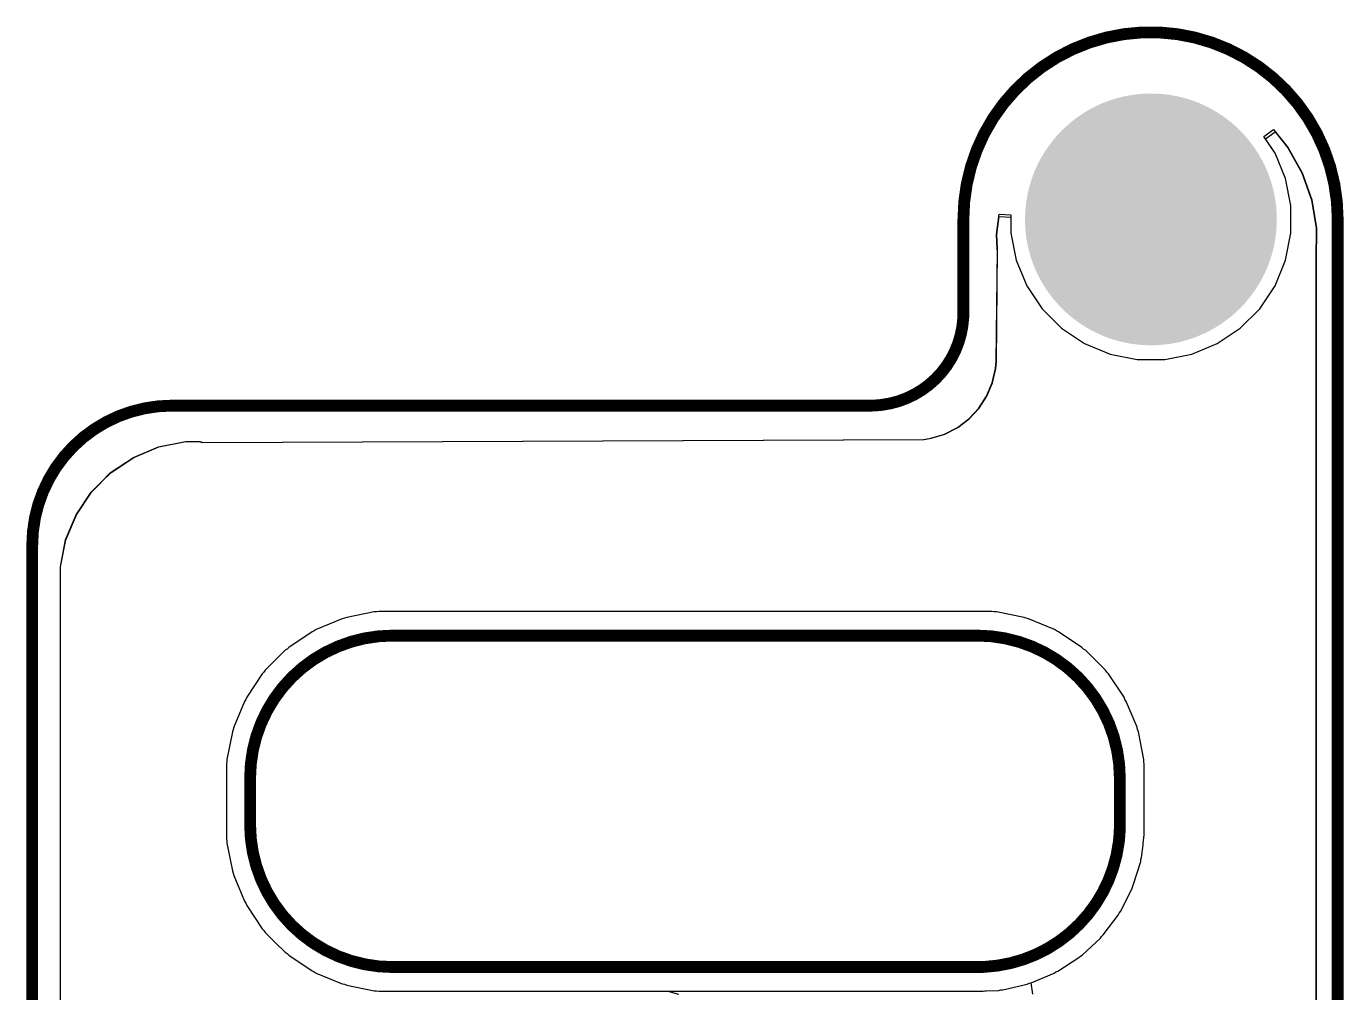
# Model space of a CAD drawing. Header units: millimetres. Extents: x -2.1 to 12.6, y -6.1 to 14.1.
# Drawn here: x -1.58 to 12.57, y 3.7 to 14.07 of the extents above; entities that cross this region are included whole.
import ezdxf

# ---------------------------------------------------------------- set-up
doc = ezdxf.new("R2010")
doc.units = ezdxf.units.MM
for name, color, linetype in [('BottomLayer', 5, 'Continuous'), ('BottomSolder', 6, 'Continuous'), ('Mechanical2', 216, 'Continuous'), ('MultiLayer', 9, 'Continuous'), ('PadHoleLayer', 156, 'Continuous'), ('TopLayer', 1, 'Continuous'), ('TopSolder', 216, 'Continuous')]:
    doc.layers.add(name, color=color, linetype=linetype)

msp = doc.modelspace()

# ---------------------------------------------------------------- hatches: boundary and pattern name
at = {"layer": 'BottomLayer'}
h = msp.add_hatch(color=5, dxfattribs=at)
edge = h.paths.add_edge_path()
edge.add_arc((10.5, 12), 1.25, 0, 360)
at = {"layer": 'BottomSolder'}
h = msp.add_hatch(color=6, dxfattribs=at)
edge = h.paths.add_edge_path()
edge.add_arc((10.5, 12), 1.352, 0, 360)
at = {"layer": 'MultiLayer'}
h = msp.add_hatch(color=9, dxfattribs=at)
edge = h.paths.add_edge_path()
edge.add_arc((10.5, 12), 1.25, 0, 360)
at = {"layer": 'PadHoleLayer'}
h = msp.add_hatch(color=156, dxfattribs=at)
edge = h.paths.add_edge_path()
edge.add_arc((10.5, 12), 1, 0, 360)
at = {"layer": 'TopLayer'}
h = msp.add_hatch(color=1, dxfattribs=at)
edge = h.paths.add_edge_path()
edge.add_arc((10.5, 12), 1.25, 0, 360)
at = {"layer": 'TopSolder'}
h = msp.add_hatch(color=216, dxfattribs=at)
edge = h.paths.add_edge_path()
edge.add_arc((10.5, 12), 1.352, 0, 360)

# ---------------------------------------------------------------- linework, layer by layer
at = {"layer": 'BottomLayer'}
for p, q in [((11.731, 12.865), (11.833, 12.94)), ((11.833, 12.94), (11.972, 12.768)), ((11.833, 12.712), (11.731, 12.865)), ((11.972, 12.768), (12.121, 12.499)), ((11.946, 12.439), (11.833, 12.712)), ((12.121, 12.499), (12.223, 12.21)), ((12.004, 12.148), (11.946, 12.439)), ((12.223, 12.21), (12.275, 11.907)), ((8.842, 11.839), (8.869, 12.058)), ((8.869, 12.058), (8.996, 12.05)), ((8.996, 12.05), (8.996, 11.852)), ((12.004, 11.852), (12.004, 12.148)), ((12.275, 11.907), (12.275, 11.788)), ((8.848, 11.687), (8.842, 11.839)), ((8.996, 11.852), (9.054, 11.561)), ((11.946, 11.561), (12.004, 11.852)), ((12.275, 11.788), (12.271, 11.676)), ((8.837, 10.474), (8.851, 11.673)), ((8.849, 11.683), (8.848, 11.687)), ((8.849, 11.679), (8.849, 11.683)), ((8.85, 11.675), (8.849, 11.679)), ((8.851, 11.673), (8.85, 11.675)), ((12.271, 11.676), (12.27, 11.661)), ((12.27, 11.661), (12.27, 11.66)), ((12.27, 11.66), (12.27, 11.66)), ((12.27, 11.66), (12.27, 11.536)), ((9.054, 11.561), (9.167, 11.288)), ((11.833, 11.288), (11.946, 11.561)), ((12.27, 11.536), (12.27, 1.779)), ((9.167, 11.288), (9.332, 11.041)), ((11.668, 11.041), (11.833, 11.288)), ((9.332, 11.041), (9.541, 10.832)), ((11.459, 10.832), (11.668, 11.041)), ((9.541, 10.832), (9.788, 10.667)), ((11.213, 10.667), (11.459, 10.832)), ((9.788, 10.667), (10.061, 10.554)), ((10.939, 10.554), (11.213, 10.667)), ((8.83, 10.397), (8.837, 10.474)), ((8.837, 10.474), (8.837, 10.474)), ((10.061, 10.554), (10.352, 10.496)), ((10.352, 10.496), (10.648, 10.496)), ((10.648, 10.496), (10.939, 10.554)), ((8.795, 10.246), (8.83, 10.397)), ((8.735, 10.103), (8.795, 10.246)), ((8.651, 9.973), (8.735, 10.103)), ((8.545, 9.859), (8.651, 9.973)), ((8.284, 9.695), (8.422, 9.766)), ((8.422, 9.766), (8.545, 9.859)), ((0.308, 9.605), (8.059, 9.636)), ((8.059, 9.636), (8.136, 9.649)), ((8.136, 9.649), (8.284, 9.695)), ((-0.428, 9.443), (-0.157, 9.556)), ((-0.157, 9.556), (0.131, 9.613)), ((0.131, 9.613), (0.278, 9.613)), ((0.278, 9.613), (0.282, 9.613)), ((0.282, 9.613), (0.29, 9.612)), ((0.29, 9.612), (0.298, 9.61)), ((0.298, 9.61), (0.305, 9.607)), ((0.305, 9.607), (0.308, 9.605)), ((0.308, 9.605), (0.308, 9.605)), ((-0.672, 9.28), (-0.428, 9.443)), ((-0.775, 9.177), (-0.672, 9.28)), ((-1.043, 8.828), (-0.88, 9.072)), ((-0.88, 9.072), (-0.776, 9.176)), ((-0.776, 9.176), (-0.775, 9.177)), ((-1.155, 8.557), (-1.043, 8.828)), ((-1.212, 8.269), (-1.155, 8.557)), ((-1.212, 8.122), (-1.212, 8.269)), ((-1.212, 1.455), (-1.212, 8.122)), ((2.159, 7.784), (1.863, 7.725)), ((2.184, 7.784), (2.159, 7.784)), ((2.209, 7.789), (2.184, 7.784)), ((2.36, 7.789), (2.209, 7.789)), ((8.64, 7.789), (2.36, 7.789)), ((2.36, 7.789), (2.36, 7.789)), ((8.791, 7.789), (8.64, 7.789)), ((8.816, 7.784), (8.791, 7.789)), ((8.841, 7.784), (8.816, 7.784)), ((9.137, 7.725), (8.841, 7.784)), ((1.815, 7.711), (1.536, 7.595)), ((1.84, 7.716), (1.815, 7.711)), ((1.863, 7.725), (1.84, 7.716)), ((9.161, 7.716), (9.137, 7.725)), ((9.186, 7.711), (9.161, 7.716)), ((9.464, 7.595), (9.186, 7.711)), ((1.492, 7.571), (1.241, 7.404)), ((1.515, 7.581), (1.492, 7.571)), ((1.536, 7.595), (1.515, 7.581)), ((9.485, 7.581), (9.464, 7.595)), ((9.509, 7.571), (9.485, 7.581)), ((9.759, 7.404), (9.509, 7.571)), ((1.202, 7.372), (1.095, 7.265)), ((1.223, 7.386), (1.202, 7.372)), ((1.241, 7.404), (1.223, 7.386)), ((9.777, 7.386), (9.759, 7.404)), ((9.799, 7.372), (9.777, 7.386)), ((9.905, 7.265), (9.799, 7.372)), ((1.095, 7.265), (0.989, 7.159)), ((1.095, 7.265), (1.095, 7.265)), ((1.095, 7.265), (1.095, 7.265)), ((10.012, 7.159), (9.905, 7.265)), ((9.905, 7.265), (9.905, 7.265)), ((9.905, 7.265), (9.905, 7.265)), ((0.956, 7.119), (0.789, 6.869)), ((0.974, 7.137), (0.956, 7.119)), ((0.989, 7.159), (0.974, 7.137)), ((10.026, 7.137), (10.012, 7.159)), ((10.044, 7.119), (10.026, 7.137)), ((10.211, 6.869), (10.044, 7.119)), ((0.765, 6.824), (0.65, 6.546)), ((0.779, 6.845), (0.765, 6.824)), ((0.789, 6.869), (0.779, 6.845)), ((10.221, 6.845), (10.211, 6.869)), ((10.235, 6.824), (10.221, 6.845)), ((10.351, 6.546), (10.235, 6.824)), ((0.645, 6.521), (0.635, 6.497)), ((0.65, 6.546), (0.645, 6.521)), ((10.356, 6.521), (10.351, 6.546)), ((10.365, 6.497), (10.356, 6.521)), ((0.635, 6.497), (0.576, 6.201)), ((10.424, 6.201), (10.365, 6.497)), ((0.576, 6.176), (0.571, 6.151)), ((0.571, 6.151), (0.571, 6)), ((0.576, 6.201), (0.576, 6.176)), ((10.424, 6.176), (10.424, 6.201)), ((10.429, 6.151), (10.424, 6.176)), ((10.429, 6), (10.429, 6.151)), ((0.571, 6), (0.571, 5.5)), ((10.429, 5.5), (10.429, 6)), ((10.429, 6), (10.429, 6)), ((0.571, 5.5), (0.571, 5.349)), ((10.424, 5.362), (10.426, 5.388)), ((10.425, 5.391), (10.426, 5.393)), ((10.426, 5.388), (10.425, 5.391)), ((10.426, 5.393), (10.427, 5.406)), ((10.427, 5.42), (10.428, 5.44)), ((10.427, 5.418), (10.427, 5.42)), ((10.427, 5.416), (10.427, 5.418)), ((10.427, 5.406), (10.427, 5.416)), ((10.427, 5.406), (10.427, 5.406)), ((10.428, 5.465), (10.429, 5.467)), ((10.429, 5.463), (10.428, 5.465)), ((10.428, 5.443), (10.429, 5.463)), ((10.428, 5.441), (10.428, 5.443)), ((10.428, 5.44), (10.428, 5.441)), ((10.429, 5.49), (10.429, 5.5)), ((10.429, 5.488), (10.429, 5.49)), ((10.429, 5.487), (10.429, 5.488)), ((10.429, 5.467), (10.429, 5.487)), ((0.571, 5.349), (0.576, 5.324)), ((0.576, 5.324), (0.576, 5.299)), ((0.576, 5.299), (0.635, 5.003)), ((10.399, 5.148), (10.416, 5.281)), ((10.416, 5.282), (10.417, 5.295)), ((10.416, 5.281), (10.416, 5.282)), ((10.416, 5.281), (10.416, 5.281)), ((10.417, 5.297), (10.418, 5.299)), ((10.417, 5.295), (10.417, 5.297)), ((10.418, 5.299), (10.421, 5.326)), ((10.421, 5.33), (10.424, 5.357)), ((10.421, 5.328), (10.421, 5.33)), ((10.421, 5.326), (10.421, 5.328)), ((10.423, 5.359), (10.424, 5.362)), ((10.424, 5.357), (10.423, 5.359)), ((10.311, 4.848), (10.39, 5.104)), ((10.39, 5.104), (10.392, 5.127)), ((10.392, 5.127), (10.399, 5.148)), ((0.635, 5.003), (0.645, 4.98)), ((0.645, 4.98), (0.65, 4.955)), ((0.65, 4.955), (0.765, 4.676)), ((10.295, 4.806), (10.301, 4.828)), ((10.301, 4.828), (10.311, 4.848)), ((0.765, 4.676), (0.779, 4.655)), ((10.173, 4.568), (10.295, 4.806)), ((0.779, 4.655), (0.789, 4.632)), ((0.789, 4.632), (0.956, 4.381)), ((9.987, 4.316), (10.149, 4.529)), ((10.149, 4.529), (10.159, 4.55)), ((10.159, 4.55), (10.173, 4.568)), ((0.956, 4.381), (0.974, 4.363)), ((0.974, 4.363), (0.989, 4.342)), ((0.989, 4.342), (1.095, 4.235)), ((9.761, 4.099), (9.957, 4.282)), ((9.957, 4.282), (9.97, 4.3)), ((9.97, 4.3), (9.987, 4.316)), ((1.095, 4.235), (1.095, 4.235)), ((1.095, 4.235), (1.095, 4.235)), ((1.095, 4.235), (1.202, 4.129)), ((1.202, 4.129), (1.223, 4.114)), ((1.223, 4.114), (1.241, 4.096)), ((1.241, 4.096), (1.492, 3.929)), ((9.501, 3.926), (9.725, 4.072)), ((9.725, 4.072), (9.742, 4.088)), ((9.742, 4.088), (9.761, 4.099)), ((1.492, 3.929), (1.515, 3.919)), ((1.515, 3.919), (1.536, 3.905)), ((1.536, 3.905), (1.815, 3.79)), ((9.214, 3.8), (9.461, 3.905)), ((9.461, 3.905), (9.48, 3.918)), ((9.48, 3.918), (9.501, 3.926)), ((1.815, 3.79), (1.84, 3.785)), ((1.84, 3.785), (1.863, 3.775)), ((1.863, 3.775), (2.159, 3.716)), ((2.159, 3.716), (2.184, 3.716)), ((2.184, 3.716), (2.209, 3.711)), ((2.209, 3.711), (2.36, 3.711)), ((2.36, 3.711), (5.311, 3.711)), ((5.311, 3.711), (5.425, 3.679)), ((9.233, 3.679), (9.214, 3.8))]:
    msp.add_line(p, q, dxfattribs=at)
at = {"layer": 'Mechanical2', "const_width": 0.127}
for points in [[(9.491, 13.741, -0.267985), (11.501, 13.741)], [(8.486, 12, -0.267961), (9.491, 13.741)], [(11.501, 13.741, -0.267961), (12.506, 12)], [(8.486, 11, -0.012561), (8.485, 10.949)], [(8.485, 10.949, -0.364118), (7.609, 10.008)], [(-1.074, 9.561, -0.198901), (-0.014, 10)], [(7.539, 10.002, -0.012966), (7.486, 10)], [(7.609, 10.008, -0.017386), (7.539, 10.002)], [(-1.514, 8.5, -0.198901), (-1.074, 9.561)], [(1.274, 7.082, -0.198904), (2.356, 7.53)], [(8.636, 7.53, -0.198879), (9.718, 7.082)], [(0.826, 6, -0.198879), (1.274, 7.082)], [(9.718, 7.082, -0.198879), (10.166, 6)], [(1.274, 4.418, -0.198879), (0.826, 5.5)], [(10.166, 5.5, -0.012967), (10.164, 5.42)], [(10.155, 5.313, -0.36411), (8.714, 3.972)], [(10.164, 5.42, -0.017387), (10.155, 5.313)], [(2.356, 3.97, -0.198904), (1.274, 4.418)], [(8.714, 3.972, -0.012562), (8.636, 3.97)]]:
    msp.add_lwpolyline(points, format="xyb", dxfattribs=at)
at = {"layer": 'Mechanical2', "const_width": 0.0635}
for points in [[(9.46, 13.741, 1), (9.523, 13.741, 1)], [(9.46, 13.741, 1), (9.523, 13.741, 1)], [(11.47, 13.741, 1), (11.533, 13.741, 1)], [(11.47, 13.741, 1), (11.533, 13.741, 1)], [(8.455, 12, 1), (8.518, 12, 1)], [(8.455, 12, 1), (8.518, 12, 1)], [(12.475, 12, 1), (12.538, 12, 1)], [(12.475, 12, 1), (12.538, 12, 1)], [(8.455, 11, 1), (8.518, 11, 1)], [(8.455, 11, 1), (8.518, 11, 1)], [(8.453, 10.949, 1), (8.517, 10.949, 1)], [(8.453, 10.949, 1), (8.517, 10.949, 1)], [(-0.045, 10, 1), (0.018, 10, 1)], [(-0.045, 10, 1), (0.018, 10, 1)], [(7.455, 10, 1), (7.518, 10, 1)], [(7.455, 10, 1), (7.518, 10, 1)], [(7.507, 10.002, 1), (7.571, 10.002, 1)], [(7.507, 10.002, 1), (7.571, 10.002, 1)], [(7.577, 10.008, 1), (7.64, 10.008, 1)], [(7.577, 10.008, 1), (7.64, 10.008, 1)], [(-1.106, 9.561, 1), (-1.043, 9.561, 1)], [(-1.106, 9.561, 1), (-1.043, 9.561, 1)], [(-1.545, 8.5, 1), (-1.482, 8.5, 1)], [(-1.545, 8.5, 1), (-1.482, 8.5, 1)], [(2.325, 7.53, 1), (2.388, 7.53, 1)], [(2.325, 7.53, 1), (2.388, 7.53, 1)], [(8.605, 7.53, 1), (8.668, 7.53, 1)], [(8.605, 7.53, 1), (8.668, 7.53, 1)], [(1.243, 7.082, 1), (1.306, 7.082, 1)], [(1.243, 7.082, 1), (1.306, 7.082, 1)], [(9.686, 7.082, 1), (9.75, 7.082, 1)], [(9.686, 7.082, 1), (9.75, 7.082, 1)], [(0.795, 6, 1), (0.858, 6, 1)], [(0.795, 6, 1), (0.858, 6, 1)], [(10.135, 6, 1), (10.198, 6, 1)], [(10.135, 6, 1), (10.198, 6, 1)], [(0.795, 5.5, 1), (0.858, 5.5, 1)], [(0.795, 5.5, 1), (0.858, 5.5, 1)], [(10.135, 5.5, 1), (10.198, 5.5, 1)], [(10.135, 5.5, 1), (10.198, 5.5, 1)], [(10.123, 5.313, 1), (10.187, 5.313, 1)], [(10.123, 5.313, 1), (10.187, 5.313, 1)], [(10.132, 5.42, 1), (10.196, 5.42, 1)], [(10.132, 5.42, 1), (10.196, 5.42, 1)], [(1.243, 4.418, 1), (1.306, 4.418, 1)], [(1.243, 4.418, 1), (1.306, 4.418, 1)], [(2.325, 3.97, 1), (2.388, 3.97, 1)], [(2.325, 3.97, 1), (2.388, 3.97, 1)], [(8.605, 3.97, 1), (8.668, 3.97, 1)], [(8.605, 3.97, 1), (8.668, 3.97, 1)], [(8.683, 3.972, 1), (8.746, 3.972, 1)], [(8.683, 3.972, 1), (8.746, 3.972, 1)]]:
    msp.add_lwpolyline(points, format="xyb", close=True, dxfattribs=at)
at = {"layer": 'Mechanical2', "const_width": 0.127}
for points in [[(8.486, 11), (8.486, 12)], [(12.506, -1.275), (12.506, 12)], [(-0.014, 10), (7.486, 10)], [(-1.514, 1.503), (-1.514, 8.5)], [(2.356, 7.53), (8.636, 7.53)], [(0.826, 5.5), (0.826, 6)], [(10.166, 5.5), (10.166, 6)], [(2.356, 3.97), (8.636, 3.97)]]:
    msp.add_lwpolyline(points, dxfattribs=at)
at = {"layer": 'MultiLayer'}
for p, q in [((1.914, 7.471), (2.209, 7.53)), ((2.209, 7.53), (2.36, 7.53)), ((2.36, 7.53), (2.36, 7.53)), ((2.36, 7.53), (8.64, 7.53)), ((8.64, 7.53), (8.791, 7.53)), ((8.791, 7.53), (9.086, 7.471)), ((1.635, 7.356), (1.914, 7.471)), ((9.086, 7.471), (9.365, 7.356)), ((1.385, 7.189), (1.635, 7.356)), ((9.365, 7.356), (9.615, 7.189)), ((1.172, 6.975), (1.278, 7.082)), ((1.278, 7.082), (1.385, 7.189)), ((9.615, 7.189), (9.722, 7.082)), ((9.722, 7.082), (9.829, 6.975)), ((1.004, 6.725), (1.172, 6.975)), ((9.829, 6.975), (9.996, 6.725)), ((0.889, 6.446), (1.004, 6.725)), ((9.996, 6.725), (10.111, 6.446)), ((0.83, 6.151), (0.889, 6.446)), ((10.111, 6.446), (10.17, 6.151)), ((0.83, 6), (0.83, 6.151)), ((10.17, 6.151), (10.17, 6)), ((0.83, 5.5), (0.83, 6)), ((10.17, 6), (10.17, 6)), ((10.17, 6), (10.17, 5.5)), ((0.83, 5.349), (0.83, 5.5)), ((0.83, 5.5), (0.83, 5.5)), ((10.166, 5.38), (10.163, 5.353)), ((10.167, 5.406), (10.166, 5.38)), ((10.168, 5.42), (10.167, 5.406)), ((10.169, 5.43), (10.168, 5.42)), ((10.168, 5.42), (10.168, 5.42)), ((10.17, 5.47), (10.169, 5.45)), ((10.169, 5.45), (10.169, 5.43)), ((10.17, 5.5), (10.17, 5.49)), ((10.17, 5.49), (10.17, 5.47)), ((0.889, 5.054), (0.83, 5.349)), ((10.159, 5.313), (10.142, 5.18)), ((10.16, 5.326), (10.159, 5.313)), ((10.163, 5.353), (10.16, 5.326)), ((10.142, 5.18), (10.064, 4.924)), ((1.004, 4.775), (0.889, 5.054)), ((10.064, 4.924), (9.942, 4.685)), ((1.172, 4.525), (1.004, 4.775)), ((9.942, 4.685), (9.781, 4.472)), ((1.278, 4.418), (1.172, 4.525)), ((1.278, 4.418), (1.278, 4.418)), ((1.385, 4.312), (1.278, 4.418)), ((9.781, 4.472), (9.585, 4.289)), ((1.635, 4.144), (1.385, 4.312)), ((9.585, 4.289), (9.36, 4.143)), ((1.914, 4.029), (1.635, 4.144)), ((9.36, 4.143), (9.113, 4.039)), ((2.209, 3.97), (1.914, 4.029)), ((2.36, 3.97), (2.209, 3.97)), ((8.64, 3.97), (2.36, 3.97)), ((8.65, 3.97), (8.64, 3.97)), ((8.64, 3.97), (8.64, 3.97)), ((8.669, 3.97), (8.65, 3.97)), ((8.689, 3.971), (8.669, 3.97)), ((8.708, 3.972), (8.689, 3.971)), ((8.718, 3.972), (8.708, 3.972)), ((8.852, 3.979), (8.718, 3.972)), ((9.113, 4.039), (8.852, 3.979))]:
    msp.add_line(p, q, dxfattribs=at)
at = {"layer": 'TopLayer'}
for p, q in [((11.714, 12.89), (11.817, 12.966)), ((11.833, 12.712), (11.714, 12.89)), ((11.817, 12.966), (11.975, 12.768)), ((11.975, 12.768), (12.125, 12.499)), ((11.946, 12.439), (11.833, 12.712)), ((12.125, 12.499), (12.227, 12.21)), ((12.004, 12.148), (11.946, 12.439)), ((12.227, 12.21), (12.278, 11.907)), ((8.845, 11.839), (8.869, 12.031)), ((8.869, 12.031), (8.996, 12.023)), ((12.004, 11.852), (12.004, 12.148)), ((8.996, 12.023), (8.996, 11.852)), ((12.278, 11.907), (12.278, 11.788)), ((8.852, 11.687), (8.845, 11.839)), ((8.996, 11.852), (9.054, 11.561)), ((11.946, 11.561), (12.004, 11.852)), ((12.278, 11.788), (12.274, 11.676)), ((8.841, 10.474), (8.854, 11.673)), ((8.852, 11.683), (8.852, 11.687)), ((8.853, 11.679), (8.852, 11.683)), ((8.854, 11.675), (8.853, 11.679)), ((8.854, 11.673), (8.854, 11.675)), ((12.274, 11.676), (12.274, 11.661)), ((12.274, 11.661), (12.274, 11.66)), ((12.274, 11.66), (12.274, 11.66)), ((12.274, 11.66), (12.274, 11.536)), ((9.054, 11.561), (9.167, 11.288)), ((11.833, 11.288), (11.946, 11.561)), ((12.274, 11.536), (12.274, -1.193)), ((9.167, 11.288), (9.332, 11.041)), ((11.668, 11.041), (11.833, 11.288)), ((9.332, 11.041), (9.541, 10.832)), ((11.459, 10.832), (11.668, 11.041)), ((9.541, 10.832), (9.788, 10.667)), ((11.213, 10.667), (11.459, 10.832)), ((9.788, 10.667), (10.061, 10.554)), ((10.939, 10.554), (11.213, 10.667)), ((8.833, 10.397), (8.841, 10.474)), ((8.841, 10.474), (8.841, 10.474)), ((10.061, 10.554), (10.352, 10.496)), ((10.352, 10.496), (10.648, 10.496)), ((10.648, 10.496), (10.939, 10.554)), ((8.799, 10.246), (8.833, 10.397)), ((8.738, 10.103), (8.799, 10.246)), ((8.654, 9.973), (8.738, 10.103)), ((8.549, 9.859), (8.654, 9.973)), ((8.287, 9.695), (8.425, 9.766)), ((8.425, 9.766), (8.549, 9.859)), ((0.312, 9.605), (8.063, 9.636)), ((8.063, 9.636), (8.139, 9.649)), ((8.139, 9.649), (8.287, 9.695)), ((-0.424, 9.443), (-0.153, 9.556)), ((-0.153, 9.556), (0.135, 9.613)), ((0.135, 9.613), (0.281, 9.613)), ((0.281, 9.613), (0.285, 9.613)), ((0.285, 9.613), (0.293, 9.612)), ((0.293, 9.612), (0.301, 9.61)), ((0.301, 9.61), (0.308, 9.607)), ((0.308, 9.607), (0.312, 9.605)), ((0.312, 9.605), (0.312, 9.605)), ((-0.668, 9.28), (-0.424, 9.443)), ((-0.772, 9.177), (-0.668, 9.28)), ((-1.039, 8.828), (-0.876, 9.072)), ((-0.876, 9.072), (-0.772, 9.176)), ((-0.772, 9.176), (-0.772, 9.177)), ((-1.152, 8.557), (-1.039, 8.828)), ((-1.209, 8.269), (-1.152, 8.557)), ((-1.209, 8.122), (-1.209, 8.269)), ((-1.209, 1.455), (-1.209, 8.122)), ((2.159, 7.784), (1.863, 7.725)), ((2.184, 7.784), (2.159, 7.784)), ((2.209, 7.789), (2.184, 7.784)), ((2.36, 7.789), (2.209, 7.789)), ((8.64, 7.789), (2.36, 7.789)), ((2.36, 7.789), (2.36, 7.789)), ((8.791, 7.789), (8.64, 7.789)), ((8.816, 7.784), (8.791, 7.789)), ((8.841, 7.784), (8.816, 7.784)), ((9.137, 7.725), (8.841, 7.784)), ((1.815, 7.711), (1.536, 7.595)), ((1.84, 7.716), (1.815, 7.711)), ((1.863, 7.725), (1.84, 7.716)), ((9.161, 7.716), (9.137, 7.725)), ((9.186, 7.711), (9.161, 7.716)), ((9.464, 7.595), (9.186, 7.711)), ((1.492, 7.571), (1.241, 7.404)), ((1.515, 7.581), (1.492, 7.571)), ((1.536, 7.595), (1.515, 7.581)), ((9.485, 7.581), (9.464, 7.595)), ((9.509, 7.571), (9.485, 7.581)), ((9.759, 7.404), (9.509, 7.571)), ((1.202, 7.372), (1.095, 7.265)), ((1.223, 7.386), (1.202, 7.372)), ((1.241, 7.404), (1.223, 7.386)), ((9.777, 7.386), (9.759, 7.404)), ((9.799, 7.372), (9.777, 7.386)), ((9.905, 7.265), (9.799, 7.372)), ((1.095, 7.265), (0.989, 7.159)), ((1.095, 7.265), (1.095, 7.265)), ((1.095, 7.265), (1.095, 7.265)), ((10.012, 7.159), (9.905, 7.265)), ((9.905, 7.265), (9.905, 7.265)), ((9.905, 7.265), (9.905, 7.265)), ((0.956, 7.119), (0.789, 6.869)), ((0.974, 7.137), (0.956, 7.119)), ((0.989, 7.159), (0.974, 7.137)), ((10.026, 7.137), (10.012, 7.159)), ((10.044, 7.119), (10.026, 7.137)), ((10.211, 6.869), (10.044, 7.119)), ((0.765, 6.824), (0.65, 6.546)), ((0.779, 6.845), (0.765, 6.824)), ((0.789, 6.869), (0.779, 6.845)), ((10.221, 6.845), (10.211, 6.869)), ((10.235, 6.824), (10.221, 6.845)), ((10.351, 6.546), (10.235, 6.824)), ((0.645, 6.521), (0.635, 6.497)), ((0.65, 6.546), (0.645, 6.521)), ((10.356, 6.521), (10.351, 6.546)), ((10.365, 6.497), (10.356, 6.521)), ((0.635, 6.497), (0.576, 6.201)), ((10.424, 6.201), (10.365, 6.497)), ((0.576, 6.176), (0.571, 6.151)), ((0.571, 6.151), (0.571, 6)), ((0.576, 6.201), (0.576, 6.176)), ((10.424, 6.176), (10.424, 6.201)), ((10.429, 6.151), (10.424, 6.176)), ((10.429, 6), (10.429, 6.151)), ((0.571, 6), (0.571, 5.5)), ((10.429, 5.5), (10.429, 6)), ((10.429, 6), (10.429, 6)), ((0.571, 5.5), (0.571, 5.349)), ((10.424, 5.362), (10.426, 5.388)), ((10.425, 5.391), (10.426, 5.393)), ((10.426, 5.388), (10.425, 5.391)), ((10.426, 5.393), (10.427, 5.406)), ((10.427, 5.42), (10.428, 5.44)), ((10.427, 5.418), (10.427, 5.42)), ((10.427, 5.416), (10.427, 5.418)), ((10.427, 5.406), (10.427, 5.416)), ((10.427, 5.406), (10.427, 5.406)), ((10.428, 5.465), (10.429, 5.467)), ((10.429, 5.463), (10.428, 5.465)), ((10.428, 5.443), (10.429, 5.463)), ((10.428, 5.441), (10.428, 5.443)), ((10.428, 5.44), (10.428, 5.441)), ((10.429, 5.49), (10.429, 5.5)), ((10.429, 5.488), (10.429, 5.49)), ((10.429, 5.487), (10.429, 5.488)), ((10.429, 5.467), (10.429, 5.487)), ((0.571, 5.349), (0.576, 5.324)), ((0.576, 5.324), (0.576, 5.299)), ((0.576, 5.299), (0.635, 5.003)), ((10.399, 5.148), (10.416, 5.281)), ((10.416, 5.282), (10.417, 5.295)), ((10.416, 5.281), (10.416, 5.282)), ((10.416, 5.281), (10.416, 5.281)), ((10.417, 5.297), (10.418, 5.299)), ((10.417, 5.295), (10.417, 5.297)), ((10.418, 5.299), (10.421, 5.326)), ((10.421, 5.33), (10.424, 5.357)), ((10.421, 5.328), (10.421, 5.33)), ((10.421, 5.326), (10.421, 5.328)), ((10.423, 5.359), (10.424, 5.362)), ((10.424, 5.357), (10.423, 5.359)), ((10.311, 4.848), (10.39, 5.104)), ((10.39, 5.104), (10.392, 5.127)), ((10.392, 5.127), (10.399, 5.148)), ((0.635, 5.003), (0.645, 4.98)), ((0.645, 4.98), (0.65, 4.955)), ((0.65, 4.955), (0.765, 4.676)), ((10.295, 4.806), (10.301, 4.828)), ((10.301, 4.828), (10.311, 4.848)), ((0.765, 4.676), (0.779, 4.655)), ((10.173, 4.568), (10.295, 4.806)), ((0.779, 4.655), (0.789, 4.632)), ((0.789, 4.632), (0.956, 4.381)), ((9.987, 4.316), (10.149, 4.529)), ((10.149, 4.529), (10.159, 4.55)), ((10.159, 4.55), (10.173, 4.568)), ((0.956, 4.381), (0.974, 4.363)), ((0.974, 4.363), (0.989, 4.342)), ((0.989, 4.342), (1.095, 4.235)), ((9.761, 4.099), (9.957, 4.282)), ((9.957, 4.282), (9.97, 4.3)), ((9.97, 4.3), (9.987, 4.316)), ((1.095, 4.235), (1.095, 4.235)), ((1.095, 4.235), (1.095, 4.235)), ((1.095, 4.235), (1.202, 4.129)), ((1.202, 4.129), (1.223, 4.114)), ((1.223, 4.114), (1.241, 4.096)), ((1.241, 4.096), (1.492, 3.929)), ((9.501, 3.926), (9.725, 4.072)), ((9.725, 4.072), (9.742, 4.088)), ((9.742, 4.088), (9.761, 4.099)), ((1.492, 3.929), (1.515, 3.919)), ((1.515, 3.919), (1.536, 3.905)), ((1.536, 3.905), (1.815, 3.79)), ((9.214, 3.8), (9.461, 3.905)), ((9.461, 3.905), (9.48, 3.918)), ((9.48, 3.918), (9.501, 3.926)), ((1.815, 3.79), (1.84, 3.785)), ((1.84, 3.785), (1.863, 3.775)), ((1.863, 3.775), (2.159, 3.716)), ((2.159, 3.716), (2.184, 3.716)), ((2.184, 3.716), (2.209, 3.711)), ((2.209, 3.711), (2.36, 3.711)), ((2.36, 3.711), (8.64, 3.711)), ((8.64, 3.711), (8.65, 3.711)), ((8.65, 3.711), (8.652, 3.712)), ((8.652, 3.712), (8.653, 3.711)), ((8.653, 3.711), (8.673, 3.711)), ((8.673, 3.711), (8.674, 3.712)), ((8.674, 3.712), (8.676, 3.712)), ((8.676, 3.712), (8.695, 3.712)), ((8.695, 3.712), (8.697, 3.712)), ((8.697, 3.712), (8.699, 3.712)), ((8.699, 3.712), (8.718, 3.713)), ((8.718, 3.713), (8.72, 3.713)), ((8.72, 3.713), (8.721, 3.713)), ((8.721, 3.713), (8.731, 3.713)), ((8.731, 3.713), (8.731, 3.714)), ((8.731, 3.714), (8.732, 3.713)), ((8.732, 3.713), (8.865, 3.72)), ((8.865, 3.72), (8.887, 3.726)), ((8.887, 3.726), (8.91, 3.727)), ((8.91, 3.727), (9.171, 3.787)), ((9.171, 3.787), (9.192, 3.796)), ((9.192, 3.796), (9.214, 3.8))]:
    msp.add_line(p, q, dxfattribs=at)

doc.saveas('drawing.dxf')
